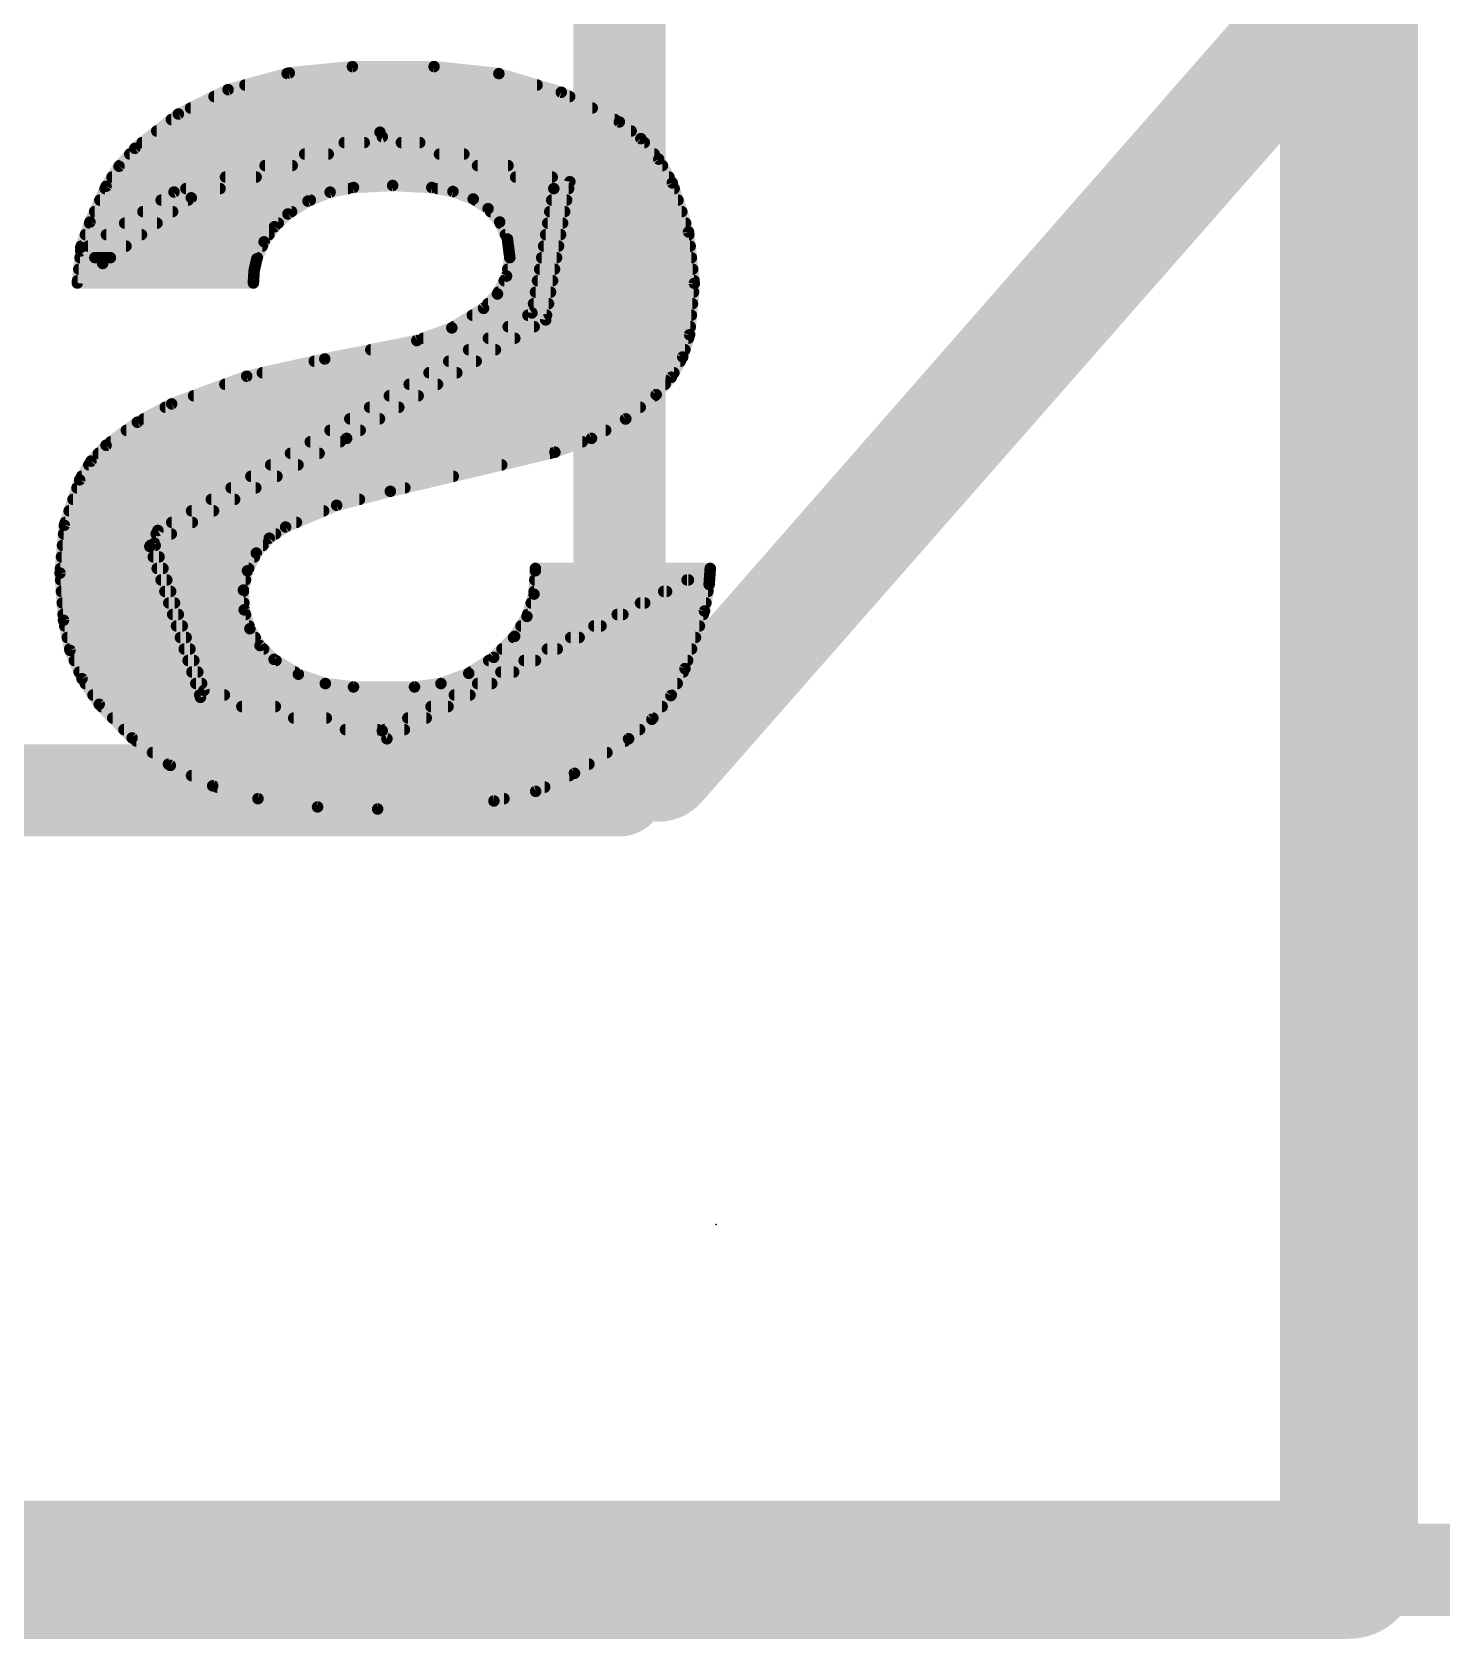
# Model space of a CAD drawing. Extents: x -1.3 to 34.4, y -29.2 to 28.1.
# Drawn here: x 25.034 to 28.145, y -0.152 to 3.393 of the extents above; entities that cross this region are included whole.
import ezdxf

# ---------------------------------------------------------------- set-up
doc = ezdxf.new("R2010")
doc.units = 0
for name, color, linetype in [('1', 12, 'CONTINUOUS'), ('16', 132, 'CONTINUOUS'), ('20', 53, 'CONTINUOUS'), ('21', 41, 'CONTINUOUS'), ('22', 40, 'CONTINUOUS'), ('24', 53, 'CONTINUOUS'), ('51', 53, 'CONTINUOUS')]:
    doc.layers.add(name, color=color, linetype=linetype)

msp = doc.modelspace()

# ---------------------------------------------------------------- linework, layer by layer
at = {"layer": '1', "const_width": 0.3048}
for points in [[(27.94, 27.94), (27.94, 0)], [(27.94, 0), (0, 0)]]:
    msp.add_lwpolyline(points, dxfattribs=at)
at = {"layer": '1', "const_width": 0.1524}
for points in [[(27.94, -0.0762, 1), (27.94, 0.0762)], [(27.8638, 0, 1), (28.0162, 0)]]:
    msp.add_lwpolyline(points, format="xyb", dxfattribs=at)
at = {"layer": '16', "const_width": 0.3048}
for points in [[(27.94, 27.94), (27.94, 0)], [(27.94, 0), (0, 0)]]:
    msp.add_lwpolyline(points, dxfattribs=at)
at = {"layer": '16', "const_width": 0.1524}
for points in [[(27.94, -0.0762, 1), (27.94, 0.0762)], [(27.8638, 0, 1), (28.0162, 0)]]:
    msp.add_lwpolyline(points, format="xyb", dxfattribs=at)
at = {"layer": '20', "const_width": 0.2032}
msp.add_lwpolyline([(0, 0), (34.29, 0)], dxfattribs=at)
at = {"layer": '21'}
for points, const_width in [([(26.416, 1.778), (30.988, 6.985)], 0.254), ([(26.33, 1.72), (26.33, 4.22)], 0.2032), ([(25.68, 1.72), (26.33, 1.72)], 0.2032)]:
    msp.add_lwpolyline(points, dxfattribs=dict(at, const_width=const_width))
for points, const_width in [([(26.3683, 1.8199, 1), (26.4637, 1.7361)], 0.127), ([(25.68, 1.7708, 1), (25.68, 1.6692)], 0.1016), ([(26.33, 1.6692, 1), (26.33, 1.7708)], 0.1016), ([(26.2792, 1.72, 1), (26.3808, 1.72)], 0.1016)]:
    msp.add_lwpolyline(points, format="xyb", dxfattribs=dict(at, const_width=const_width))
at = {"layer": '22', "const_width": 0.0254}
for points in [[(25.466, 3.2664), (25.6011, 3.3033)], [(25.5964, 3.302), (26.0611, 3.302)], [(25.6011, 3.3033), (25.7404, 3.3172)], [(25.7404, 3.3172), (25.9207, 3.3172)], [(25.9207, 3.3172), (26.0637, 3.3017)], [(26.0637, 3.3017), (26.2015, 3.2606)], [(25.3563, 3.2126), (25.466, 3.2664)], [(25.435, 3.2512), (26.22, 3.2512)], [(25.5034, 3.2766), (26.148, 3.2766)], [(26.2015, 3.2606), (26.3296, 3.1953)], [(25.3832, 3.2258), (26.2698, 3.2258)], [(25.2603, 3.1369), (25.3563, 3.2126)], [(25.3408, 3.2004), (26.3196, 3.2004)], [(26.3296, 3.1953), (26.3771, 3.1584)], [(25.2764, 3.1496), (25.7666, 3.1496)], [(25.3086, 3.175), (26.3557, 3.175)], [(25.3467, 3.0404), (25.8013, 3.1725)], [(25.8064, 3.1623), (25.3848, 3.0277)], [(25.7225, 3.1496), (25.8891, 3.1496)], [(25.8013, 3.1725), (26.2204, 3.0632)], [(26.1849, 3.048), (25.8064, 3.1623)], [(25.8485, 3.1496), (26.3848, 3.1496)], [(26.3771, 3.1584), (26.4166, 3.1129)], [(25.2254, 3.0974), (25.2603, 3.1369)], [(25.2491, 3.1242), (25.6871, 3.1242)], [(25.6351, 3.1242), (25.9865, 3.1242)], [(25.9326, 3.1242), (26.4068, 3.1242)], [(26.4166, 3.1129), (26.4465, 3.0607)], [(25.1968, 3.0531), (25.2254, 3.0974)], [(25.2099, 3.0734), (25.5279, 3.0734)], [(25.2267, 3.0988), (25.6075, 3.0988)], [(25.4603, 3.0734), (26.1813, 3.0734)], [(25.5477, 3.0988), (26.0839, 3.0988)], [(26.0167, 3.0988), (26.4247, 3.0988)], [(26.1008, 3.0734), (26.4392, 3.0734)], [(25.1409, 2.9108), (25.3467, 3.0404)], [(25.1612, 2.9743), (25.1968, 3.0531)], [(25.1945, 3.048), (25.4484, 3.048)], [(25.3729, 3.048), (25.7304, 3.048)], [(25.6913, 3.0402), (25.6424, 3.0205)], [(25.7429, 3.0505), (25.6913, 3.0402)], [(25.8293, 3.055), (25.7429, 3.0505)], [(25.9156, 3.0505), (25.8293, 3.055)], [(25.9624, 3.0416), (25.9156, 3.0505)], [(25.9288, 3.048), (26.2177, 3.048)], [(26.0071, 3.0251), (25.9624, 3.0416)], [(26.1366, 2.7737), (26.1849, 3.048)], [(26.2204, 3.0632), (26.1671, 2.7584)], [(26.1849, 3.048), (26.4507, 3.048)], [(26.4465, 3.0607), (26.4823, 2.9524)], [(25.183, 3.0226), (25.3779, 3.0226)], [(25.3848, 3.0277), (25.1892, 2.8829)], [(25.3184, 3.0226), (25.6476, 3.0226)], [(25.6424, 3.0205), (25.5981, 2.9921)], [(26.0398, 3.0038), (26.0071, 3.0251)], [(26.0109, 3.0226), (26.2133, 3.0226)], [(26.0655, 2.9743), (26.0398, 3.0038)], [(26.1804, 3.0226), (26.4591, 3.0226)], [(25.1409, 2.9185), (25.1612, 2.9743)], [(25.1603, 2.9718), (25.3093, 2.9718)], [(25.1715, 2.9972), (25.3436, 2.9972)], [(25.2378, 2.9718), (25.5769, 2.9718)], [(25.2781, 2.9972), (25.6061, 2.9972)], [(25.5981, 2.9921), (25.5687, 2.964)], [(26.0456, 2.9972), (26.2089, 2.9972)], [(26.0826, 2.9367), (26.0655, 2.9743)], [(26.0666, 2.9718), (26.2044, 2.9718)], [(26.1715, 2.9718), (26.4759, 2.9718)], [(26.176, 2.9972), (26.4675, 2.9972)], [(25.1511, 2.9464), (25.275, 2.9464)], [(25.1974, 2.9464), (25.5566, 2.9464)], [(25.5455, 2.9305), (25.5295, 2.8931)], [(25.5687, 2.964), (25.5455, 2.9305)], [(26.0782, 2.9464), (26.2, 2.9464)], [(26.0878, 2.8957), (26.0826, 2.9367)], [(26.167, 2.9464), (26.483, 2.9464)], [(26.4823, 2.9524), (26.4952, 2.839)], [(25.1333, 2.8397), (25.1409, 2.9108)], [(25.1393, 2.8956), (25.5306, 2.8956)], [(25.1892, 2.8829), (25.1409, 2.9185)], [(25.1418, 2.921), (25.2407, 2.921)], [(25.1571, 2.921), (25.5415, 2.921)], [(25.172, 2.8956), (25.2064, 2.8956)], [(26.0807, 2.855), (26.0878, 2.8957)], [(26.0846, 2.921), (26.1955, 2.921)], [(26.0878, 2.8956), (26.1911, 2.8956)], [(26.1581, 2.8956), (26.4887, 2.8956)], [(26.1625, 2.921), (26.4859, 2.921)], [(25.1366, 2.8702), (25.5243, 2.8702)], [(25.5235, 2.8667), (25.5219, 2.8397)], [(25.5295, 2.8931), (25.5235, 2.8667)], [(26.0834, 2.8702), (26.1867, 2.8702)], [(26.1536, 2.8702), (26.4916, 2.8702)], [(25.5219, 2.8397), (25.1333, 2.8397)], [(25.1338, 2.8448), (25.5222, 2.8448)], [(26.0606, 2.8156), (26.0807, 2.855)], [(26.0755, 2.8448), (26.1822, 2.8448)], [(26.1491, 2.8448), (26.4945, 2.8448)], [(26.4952, 2.839), (26.4846, 2.7254)], [(26.0299, 2.7838), (26.0606, 2.8156)], [(26.0397, 2.794), (26.1733, 2.794)], [(26.0625, 2.8194), (26.1778, 2.8194)], [(26.1402, 2.794), (26.491, 2.794)], [(26.1446, 2.8194), (26.4934, 2.8194)], [(25.3111, 2.2936), (26.1366, 2.7737)], [(26.1671, 2.7584), (25.7277, 2.4968)], [(25.9599, 2.7407), (26.0299, 2.7838)], [(26.0052, 2.7686), (26.1689, 2.7686)], [(26.1278, 2.7686), (26.4886, 2.7686)], [(25.8826, 2.7127), (25.9599, 2.7407)], [(25.8967, 2.7178), (26.0989, 2.7178)], [(25.964, 2.7432), (26.1416, 2.7432)], [(26.0405, 2.7178), (26.4822, 2.7178)], [(26.0842, 2.7432), (26.4863, 2.7432)], [(26.4846, 2.7254), (26.4695, 2.6765)], [(25.6794, 2.6721), (25.8826, 2.7127)], [(25.781, 2.6924), (26.0562, 2.6924)], [(25.9968, 2.6924), (26.4744, 2.6924)], [(25.5071, 2.634), (25.6794, 2.6721)], [(25.6563, 2.667), (26.0136, 2.667)], [(25.9531, 2.667), (26.4642, 2.667)], [(26.4695, 2.6765), (26.4445, 2.6318)], [(25.3416, 2.573), (25.5071, 2.634)], [(25.4589, 2.6162), (25.9283, 2.6162)], [(25.5416, 2.6416), (25.9709, 2.6416)], [(25.8658, 2.6162), (26.4309, 2.6162)], [(25.9095, 2.6416), (26.45, 2.6416)], [(26.4445, 2.6318), (26.4109, 2.5933)], [(25.3899, 2.5908), (25.8856, 2.5908)], [(25.8221, 2.5908), (26.4078, 2.5908)], [(26.4109, 2.5933), (26.3433, 2.5395)], [(25.2659, 2.5325), (25.3416, 2.573)], [(25.3274, 2.5654), (25.8429, 2.5654)], [(25.7784, 2.5654), (26.3758, 2.5654)], [(25.1968, 2.4816), (25.2659, 2.5325)], [(25.2416, 2.5146), (25.7576, 2.5146)], [(25.28, 2.54), (25.8003, 2.54)], [(25.6911, 2.5146), (26.2994, 2.5146)], [(25.7348, 2.54), (26.3439, 2.54)], [(26.3433, 2.5395), (26.2682, 2.4969)], [(25.1636, 2.4466), (25.1968, 2.4816)], [(25.2071, 2.4892), (25.7138, 2.4892)], [(25.7277, 2.4968), (25.3035, 2.2657)], [(25.6474, 2.4892), (26.2479, 2.4892)], [(26.2682, 2.4969), (26.1874, 2.4663)], [(25.1384, 2.4054), (25.1636, 2.4466)], [(25.1586, 2.4384), (25.6205, 2.4384)], [(25.1799, 2.4638), (25.6671, 2.4638)], [(25.5601, 2.4384), (26.07, 2.4384)], [(25.6037, 2.4638), (26.1769, 2.4638)], [(26.1874, 2.4663), (25.8242, 2.38)], [(25.1046, 2.3051), (25.1384, 2.4054)], [(25.143, 2.413), (25.5739, 2.413)], [(25.5164, 2.413), (25.9631, 2.413)], [(25.1324, 2.3876), (25.5273, 2.3876)], [(25.4727, 2.3876), (25.8562, 2.3876)], [(25.8242, 2.38), (25.7057, 2.3491)], [(25.1153, 2.3368), (25.434, 2.3368)], [(25.1239, 2.3622), (25.4806, 2.3622)], [(25.3854, 2.3368), (25.6768, 2.3368)], [(25.4291, 2.3622), (25.756, 2.3622)], [(25.7057, 2.3491), (25.593, 2.3012)], [(25.0952, 2.1996), (25.1046, 2.3051)], [(25.1068, 2.3114), (25.3874, 2.3114)], [(25.2933, 2.2581), (25.3111, 2.2936)], [(25.3417, 2.3114), (25.617, 2.3114)], [(25.593, 2.3012), (25.557, 2.2765)], [(25.1006, 2.2606), (25.3052, 2.2606)], [(25.1029, 2.286), (25.3408, 2.286)], [(25.4051, 1.9253), (25.2933, 2.2581)], [(25.2946, 2.2606), (25.5432, 2.2606)], [(25.3035, 2.2657), (25.4127, 1.9406)], [(25.3073, 2.286), (25.5708, 2.286)], [(25.557, 2.2765), (25.5284, 2.2436)], [(25.0984, 2.2352), (25.3137, 2.2352)], [(25.301, 2.2352), (25.5242, 2.2352)], [(25.5284, 2.2436), (25.5089, 2.2046)], [(25.1028, 2.0955), (25.0952, 2.1996)], [(25.0961, 2.2098), (25.3223, 2.2098)], [(25.3095, 2.2098), (25.5115, 2.2098)], [(25.5089, 2.2046), (25.4998, 2.162)], [(25.8064, 1.8517), (26.5303, 2.2098)], [(26.5303, 2.2098), (25.8166, 1.8339)], [(26.1412, 2.1531), (26.1442, 2.2047)], [(26.1442, 2.2047), (26.1442, 2.2098)], [(26.1442, 2.2098), (26.5303, 2.2098)], [(26.5303, 2.2098), (26.5278, 2.1742)], [(25.0963, 2.1844), (25.3308, 2.1844)], [(25.0982, 2.159), (25.3393, 2.159)], [(25.3181, 2.1844), (25.5045, 2.1844)], [(25.3266, 2.159), (25.4999, 2.159)], [(25.4998, 2.162), (25.5016, 2.1184)], [(26.1256, 2.1039), (26.1412, 2.1531)], [(26.1415, 2.159), (26.4338, 2.159)], [(26.143, 2.1844), (26.4821, 2.1844)], [(26.4276, 2.159), (26.5251, 2.159)], [(26.479, 2.1844), (26.5285, 2.1844)], [(26.5278, 2.1742), (26.5176, 2.1158)], [(25.1, 2.1336), (25.3479, 2.1336)], [(25.3351, 2.1336), (25.501, 2.1336)], [(25.5016, 2.1184), (25.5142, 2.0768)], [(26.135, 2.1336), (26.3856, 2.1336)], [(26.3763, 2.1336), (26.5207, 2.1336)], [(26.5176, 2.1158), (26.4744, 1.9888)], [(25.1019, 2.1082), (25.3564, 2.1082)], [(25.1171, 2.0291), (25.1028, 2.0955)], [(25.1055, 2.0828), (25.3649, 2.0828)], [(25.3437, 2.1082), (25.5047, 2.1082)], [(25.3522, 2.0828), (25.5124, 2.0828)], [(26.0985, 2.0599), (26.1256, 2.1039)], [(26.1126, 2.0828), (26.2892, 2.0828)], [(26.127, 2.1082), (26.3374, 2.1082)], [(26.2736, 2.0828), (26.5064, 2.0828)], [(26.3249, 2.1082), (26.515, 2.1082)], [(25.111, 2.0574), (25.3735, 2.0574)], [(25.3607, 2.0574), (25.5259, 2.0574)], [(25.5142, 2.0768), (25.5367, 2.0396)], [(26.0523, 2.0136), (26.0985, 2.0599)], [(26.096, 2.0574), (26.2409, 2.0574)], [(26.2222, 2.0574), (26.4977, 2.0574)], [(25.1165, 2.032), (25.382, 2.032)], [(25.1437, 1.9665), (25.1171, 2.0291)], [(25.3693, 2.032), (25.5444, 2.032)], [(25.5367, 2.0396), (25.5676, 2.0091)], [(25.5676, 2.0091), (25.6212, 1.9764)], [(25.9973, 1.9784), (26.0523, 2.0136)], [(26.0706, 2.032), (26.1927, 2.032)], [(26.1709, 2.032), (26.4891, 2.032)], [(25.1266, 2.0066), (25.3905, 2.0066)], [(25.1374, 1.9812), (25.3991, 1.9812)], [(25.3778, 2.0066), (25.5717, 2.0066)], [(25.3863, 1.9812), (25.6134, 1.9812)], [(25.6212, 1.9764), (25.6806, 1.9558)], [(25.9359, 1.9558), (25.9973, 1.9784)], [(26.0016, 1.9812), (26.0963, 1.9812)], [(26.0413, 2.0066), (26.1445, 2.0066)], [(26.0682, 1.9812), (26.4705, 1.9812)], [(26.1195, 2.0066), (26.4805, 2.0066)], [(26.4744, 1.9888), (26.4435, 1.9293)], [(25.1816, 1.9101), (25.1437, 1.9665)], [(25.1509, 1.9558), (25.4076, 1.9558)], [(25.3949, 1.9558), (25.6807, 1.9558)], [(25.4127, 1.9406), (25.8064, 1.8517)], [(25.6806, 1.9558), (25.7429, 1.9482)], [(25.7429, 1.9482), (25.8775, 1.9482)], [(25.8775, 1.9482), (25.9359, 1.9558)], [(25.9359, 1.9558), (26.048, 1.9558)], [(26.0168, 1.9558), (26.4573, 1.9558)], [(25.168, 1.9304), (25.4579, 1.9304)], [(25.2542, 1.8358), (25.1816, 1.9101)], [(25.1866, 1.905), (25.5704, 1.905)], [(25.4034, 1.9304), (25.9998, 1.9304)], [(25.8166, 1.8339), (25.4051, 1.9253)], [(25.4965, 1.905), (25.9516, 1.905)], [(25.9141, 1.905), (26.424, 1.905)], [(25.9655, 1.9304), (26.4441, 1.9304)], [(26.4435, 1.9293), (26.4015, 1.8769)], [(25.2114, 1.8796), (25.6828, 1.8796)], [(25.6109, 1.8796), (25.9034, 1.8796)], [(25.8628, 1.8796), (26.4036, 1.8796)], [(26.4015, 1.8769), (26.35, 1.8339)], [(25.2362, 1.8542), (25.7953, 1.8542)], [(25.3386, 1.7752), (25.2542, 1.8358)], [(25.7252, 1.8542), (25.8551, 1.8542)], [(25.8115, 1.8542), (26.3743, 1.8542)], [(26.35, 1.8339), (26.2306, 1.7577)], [(25.2639, 1.8288), (26.342, 1.8288)], [(25.2993, 1.8034), (26.3022, 1.8034)], [(25.3346, 1.778), (26.2624, 1.778)], [(25.4321, 1.73), (25.3386, 1.7752)], [(25.3854, 1.7526), (26.2196, 1.7526)], [(25.5321, 1.7018), (25.4321, 1.73)], [(25.4422, 1.7272), (26.1649, 1.7272)], [(26.2306, 1.7577), (26.1449, 1.7179)], [(25.6636, 1.6836), (25.5321, 1.7018)], [(25.5321, 1.7018), (26.0749, 1.7018)], [(26.0528, 1.6967), (25.7962, 1.6789)], [(26.1449, 1.7179), (26.0528, 1.6967)], [(25.7962, 1.6789), (25.6636, 1.6836)]]:
    msp.add_lwpolyline(points, dxfattribs=at)
at = {"layer": '22', "const_width": 0.0127}
for points in [[(25.5964, 3.3083, 1), (25.5964, 3.2957)], [(25.6004, 3.3096, 1), (25.6017, 3.297)], [(25.6028, 3.2971, 1), (25.5994, 3.3094)], [(25.7404, 3.3236, 1), (25.7404, 3.3109)], [(25.741, 3.3109, 1), (25.7398, 3.3235)], [(25.9214, 3.3235, 1), (25.92, 3.3109)], [(25.9207, 3.3109, 1), (25.9207, 3.3236)], [(26.0655, 3.3078, 1), (26.0619, 3.2956)], [(26.0611, 3.2957, 1), (26.0611, 3.3083)], [(26.063, 3.2954, 1), (26.0644, 3.308)], [(25.435, 3.2576, 1), (25.435, 3.2449)], [(25.4643, 3.2725, 1), (25.4677, 3.2603)], [(25.4688, 3.2607, 1), (25.4632, 3.2721)], [(25.5034, 3.283, 1), (25.5034, 3.2703)], [(26.148, 3.2703, 1), (26.148, 3.283)], [(26.2044, 3.2663, 1), (26.1986, 3.255)], [(26.1997, 3.2546, 1), (26.2033, 3.2667)], [(26.22, 3.2449, 1), (26.22, 3.2576)], [(25.3832, 3.2321, 1), (25.3832, 3.2195)], [(26.2698, 3.2195, 1), (26.2698, 3.2321)], [(25.3408, 3.2067, 1), (25.3408, 3.1941)], [(25.3535, 3.2183, 1), (25.3591, 3.2069)], [(25.3602, 3.2076, 1), (25.3523, 3.2176)], [(26.3196, 3.1941, 1), (26.3196, 3.2067)], [(26.3335, 3.2003, 1), (26.3257, 3.1903)], [(26.3267, 3.1896, 1), (26.3325, 3.201)], [(25.2764, 3.1559, 1), (25.2764, 3.1433)], [(25.3086, 3.1814, 1), (25.3086, 3.1687)], [(25.7225, 3.1559, 1), (25.7225, 3.1433)], [(25.7666, 3.1433, 1), (25.7666, 3.1559)], [(25.8029, 3.1786, 1), (25.7997, 3.1664)], [(25.8031, 3.1664, 1), (25.7995, 3.1786)], [(25.8082, 3.1684, 1), (25.8046, 3.1562)], [(25.8083, 3.1563, 1), (25.8045, 3.1683)], [(25.8485, 3.1559, 1), (25.8485, 3.1433)], [(25.8891, 3.1433, 1), (25.8891, 3.1559)], [(26.3557, 3.1687, 1), (26.3557, 3.1814)], [(26.3819, 3.1625, 1), (26.3723, 3.1542)], [(26.3732, 3.1534, 1), (26.381, 3.1634)], [(26.3848, 3.1433, 1), (26.3848, 3.1559)], [(25.2491, 3.1305, 1), (25.2491, 3.1179)], [(25.2564, 3.1419, 1), (25.2642, 3.1319)], [(25.2651, 3.1327, 1), (25.2555, 3.1411)], [(25.6351, 3.1305, 1), (25.6351, 3.1179)], [(25.6871, 3.1179, 1), (25.6871, 3.1305)], [(25.9326, 3.1305, 1), (25.9326, 3.1179)], [(25.9865, 3.1179, 1), (25.9865, 3.1305)], [(26.4068, 3.1179, 1), (26.4068, 3.1305)], [(26.4221, 3.1161, 1), (26.4111, 3.1098)], [(26.4118, 3.1088, 1), (26.4214, 3.1171)], [(25.2099, 3.0798, 1), (25.2099, 3.0671)], [(25.2207, 3.1016, 1), (25.2302, 3.0932)], [(25.2308, 3.0939, 1), (25.2201, 3.1008)], [(25.2267, 3.1052, 1), (25.2267, 3.0925)], [(25.4603, 3.0798, 1), (25.4603, 3.0671)], [(25.5279, 3.0671, 1), (25.5279, 3.0798)], [(25.5477, 3.1052, 1), (25.5477, 3.0925)], [(25.6075, 3.0925, 1), (25.6075, 3.1052)], [(26.0167, 3.1052, 1), (26.0167, 3.0925)], [(26.0839, 3.0925, 1), (26.0839, 3.1052)], [(26.1008, 3.0798, 1), (26.1008, 3.0671)], [(26.1813, 3.0671, 1), (26.1813, 3.0798)], [(26.4247, 3.0925, 1), (26.4247, 3.1052)], [(26.4392, 3.0671, 1), (26.4392, 3.0798)], [(25.1945, 3.0543, 1), (25.1945, 3.0417)], [(25.1915, 3.0565, 1), (25.2021, 3.0497)], [(25.2026, 3.0505, 1), (25.191, 3.0557)], [(25.3449, 3.0465, 1), (25.3485, 3.0343)], [(25.3501, 3.035, 1), (25.3433, 3.0458)], [(25.3729, 3.0543, 1), (25.3729, 3.0417)], [(25.4484, 3.0417, 1), (25.4484, 3.0543)], [(25.69, 3.0464, 1), (25.6925, 3.034)], [(25.6936, 3.0343, 1), (25.6889, 3.0461)], [(25.7304, 3.0417, 1), (25.7304, 3.0543)], [(25.7426, 3.0568, 1), (25.7432, 3.0442)], [(25.7441, 3.0443, 1), (25.7417, 3.0567)], [(25.8296, 3.0613, 1), (25.8289, 3.0486)], [(25.8296, 3.0486, 1), (25.8289, 3.0613)], [(25.9168, 3.0567, 1), (25.9144, 3.0443)], [(25.9153, 3.0442, 1), (25.9159, 3.0568)], [(25.9288, 3.0543, 1), (25.9288, 3.0417)], [(25.9646, 3.0476, 1), (25.9602, 3.0357)], [(25.9612, 3.0354, 1), (25.9636, 3.0479)], [(26.1912, 3.0469, 1), (26.1786, 3.0491)], [(26.1849, 3.0543, 1), (26.1849, 3.0417)], [(26.1831, 3.0419, 1), (26.1867, 3.0541)], [(26.2267, 3.0621, 1), (26.2141, 3.0643)], [(26.2177, 3.0417, 1), (26.2177, 3.0543)], [(26.2188, 3.0571, 1), (26.222, 3.0693)], [(26.4525, 3.0627, 1), (26.4405, 3.0587)], [(26.441, 3.0575, 1), (26.452, 3.0639)], [(26.4507, 3.0417, 1), (26.4507, 3.0543)], [(25.183, 3.029, 1), (25.183, 3.0163)], [(25.3184, 3.029, 1), (25.3184, 3.0163)], [(25.3779, 3.0163, 1), (25.3779, 3.029)], [(25.3829, 3.0337, 1), (25.3867, 3.0217)], [(25.3886, 3.0226, 1), (25.381, 3.0328)], [(25.6401, 3.0264, 1), (25.6448, 3.0146)], [(25.6459, 3.0152, 1), (25.639, 3.0259)], [(25.6476, 3.0163, 1), (25.6476, 3.029)], [(26.0106, 3.0304, 1), (26.0036, 3.0198)], [(26.0109, 3.029, 1), (26.0109, 3.0163)], [(26.0049, 3.0191, 1), (26.0093, 3.0311)], [(26.0446, 3.0079, 1), (26.0351, 2.9996)], [(26.0364, 2.9985, 1), (26.0433, 3.0091)], [(26.1804, 3.029, 1), (26.1804, 3.0163)], [(26.2133, 3.0163, 1), (26.2133, 3.029)], [(26.4591, 3.0163, 1), (26.4591, 3.029)], [(25.1603, 2.9781, 1), (25.1603, 2.9655)], [(25.1554, 2.9769, 1), (25.167, 2.9717)], [(25.1672, 2.9721, 1), (25.1552, 2.9765)], [(25.1715, 3.0036, 1), (25.1715, 2.9909)], [(25.2378, 2.9781, 1), (25.2378, 2.9655)], [(25.2781, 3.0036, 1), (25.2781, 2.9909)], [(25.3093, 2.9655, 1), (25.3093, 2.9781)], [(25.3436, 2.9909, 1), (25.3436, 3.0036)], [(25.5769, 2.9655, 1), (25.5769, 2.9781)], [(25.5947, 2.9974, 1), (25.6015, 2.9868)], [(25.6025, 2.9875, 1), (25.5937, 2.9967)], [(25.6061, 2.9909, 1), (25.6061, 3.0036)], [(26.0456, 3.0036, 1), (26.0456, 2.9909)], [(26.0713, 2.9769, 1), (26.0597, 2.9717)], [(26.0666, 2.9781, 1), (26.0666, 2.9655)], [(26.0607, 2.9701, 1), (26.0703, 2.9785)], [(26.1715, 2.9781, 1), (26.1715, 2.9655)], [(26.176, 3.0036, 1), (26.176, 2.9909)], [(26.2044, 2.9655, 1), (26.2044, 2.9781)], [(26.2089, 2.9909, 1), (26.2089, 3.0036)], [(26.4675, 2.9909, 1), (26.4675, 3.0036)], [(26.4759, 2.9655, 1), (26.4759, 2.9781)], [(25.1511, 2.9527, 1), (25.1511, 2.9401)], [(25.1974, 2.9527, 1), (25.1974, 2.9401)], [(25.275, 2.9401, 1), (25.275, 2.9527)], [(25.5514, 2.928, 1), (25.5397, 2.933)], [(25.5566, 2.9401, 1), (25.5566, 2.9527)], [(25.5643, 2.9685, 1), (25.5731, 2.9594)], [(25.5739, 2.9603, 1), (25.5635, 2.9676)], [(26.0782, 2.9527, 1), (26.0782, 2.9401)], [(26.0889, 2.9375, 1), (26.0763, 2.9359)], [(26.0768, 2.9341, 1), (26.0884, 2.9393)], [(26.167, 2.9527, 1), (26.167, 2.9401)], [(26.2, 2.9401, 1), (26.2, 2.9527)], [(26.4886, 2.9531, 1), (26.476, 2.9516)], [(26.4763, 2.9504, 1), (26.4883, 2.9544)], [(26.483, 2.9401, 1), (26.483, 2.9527)], [(25.1393, 2.9019, 1), (25.1393, 2.8893)], [(25.1447, 2.9236, 1), (25.1371, 2.9134)], [(25.1349, 2.9207, 1), (25.1469, 2.9163)], [(25.1472, 2.9101, 1), (25.1346, 2.9115)], [(25.1375, 2.9162, 1), (25.1443, 2.9054)], [(25.1418, 2.9274, 1), (25.1418, 2.9147)], [(25.1571, 2.9274, 1), (25.1571, 2.9147)], [(25.172, 2.9019, 1), (25.172, 2.8893)], [(25.2064, 2.8893, 1), (25.2064, 2.9019)], [(25.2407, 2.9147, 1), (25.2407, 2.9274)], [(25.5306, 2.8893, 1), (25.5306, 2.9019)], [(25.5403, 2.9341, 1), (25.5508, 2.9269)], [(25.5415, 2.9147, 1), (25.5415, 2.9274)], [(26.0846, 2.9274, 1), (26.0846, 2.9147)], [(26.0878, 2.9019, 1), (26.0878, 2.8893)], [(26.0941, 2.8946, 1), (26.0816, 2.8968)], [(26.1581, 2.9019, 1), (26.1581, 2.8893)], [(26.1625, 2.9274, 1), (26.1625, 2.9147)], [(26.1911, 2.8893, 1), (26.1911, 2.9019)], [(26.1955, 2.9147, 1), (26.1955, 2.9274)], [(26.4859, 2.9147, 1), (26.4859, 2.9274)], [(26.4887, 2.8893, 1), (26.4887, 2.9019)], [(25.1366, 2.8765, 1), (25.1366, 2.8639)], [(25.1854, 2.888, 1), (25.193, 2.8778)], [(25.1854, 2.8778, 1), (25.193, 2.888)], [(25.5299, 2.8663, 1), (25.5172, 2.8671)], [(25.5173, 2.8681, 1), (25.5297, 2.8653)], [(25.5237, 2.8956, 1), (25.5353, 2.8906)], [(25.5357, 2.8917, 1), (25.5233, 2.8945)], [(25.5243, 2.8639, 1), (25.5243, 2.8765)], [(26.0834, 2.8765, 1), (26.0834, 2.8639)], [(26.0815, 2.8949, 1), (26.0941, 2.8965)], [(26.1536, 2.8765, 1), (26.1536, 2.8639)], [(26.1867, 2.8639, 1), (26.1867, 2.8765)], [(26.4916, 2.8639, 1), (26.4916, 2.8765)], [(25.1333, 2.846, 1), (25.1333, 2.8334)], [(25.127, 2.8404, 1), (25.1396, 2.839)], [(25.1338, 2.8512, 1), (25.1338, 2.8385)], [(25.5156, 2.8401, 1), (25.5282, 2.8393)], [(25.5219, 2.8334, 1), (25.5219, 2.846)], [(25.5222, 2.8385, 1), (25.5222, 2.8512)], [(26.0755, 2.8512, 1), (26.0755, 2.8385)], [(26.0744, 2.8561, 1), (26.087, 2.8539)], [(26.0864, 2.8521, 1), (26.075, 2.8579)], [(26.1491, 2.8512, 1), (26.1491, 2.8385)], [(26.1822, 2.8385, 1), (26.1822, 2.8512)], [(26.5015, 2.8384, 1), (26.4889, 2.8396)], [(26.4889, 2.8383, 1), (26.5015, 2.8397)], [(26.4945, 2.8385, 1), (26.4945, 2.8512)], [(26.0397, 2.8003, 1), (26.0397, 2.7877)], [(26.0549, 2.8185, 1), (26.0663, 2.8127)], [(26.0652, 2.8112, 1), (26.056, 2.82)], [(26.0625, 2.8258, 1), (26.0625, 2.8131)], [(26.1402, 2.8003, 1), (26.1402, 2.7877)], [(26.1446, 2.8258, 1), (26.1446, 2.8131)], [(26.1733, 2.7877, 1), (26.1733, 2.8003)], [(26.1778, 2.8131, 1), (26.1778, 2.8258)], [(26.491, 2.7877, 1), (26.491, 2.8003)], [(26.4934, 2.8131, 1), (26.4934, 2.8258)], [(26.0052, 2.775, 1), (26.0052, 2.7623)], [(26.0253, 2.7882, 1), (26.0345, 2.7794)], [(26.0332, 2.7784, 1), (26.0266, 2.7892)], [(26.1278, 2.775, 1), (26.1278, 2.7623)], [(26.1303, 2.7748, 1), (26.1429, 2.7726)], [(26.1398, 2.7682, 1), (26.1334, 2.7792)], [(26.1608, 2.7595, 1), (26.1734, 2.7573)], [(26.1703, 2.7529, 1), (26.1639, 2.7639)], [(26.1689, 2.7623, 1), (26.1689, 2.775)], [(26.4886, 2.7623, 1), (26.4886, 2.775)], [(25.8967, 2.7241, 1), (25.8967, 2.7115)], [(25.9566, 2.7461, 1), (25.9632, 2.7353)], [(25.964, 2.7496, 1), (25.964, 2.7369)], [(25.9621, 2.7347, 1), (25.9578, 2.7466)], [(26.0405, 2.7241, 1), (26.0405, 2.7115)], [(26.0842, 2.7496, 1), (26.0842, 2.7369)], [(26.0989, 2.7115, 1), (26.0989, 2.7241)], [(26.1416, 2.7369, 1), (26.1416, 2.7496)], [(26.4783, 2.726, 1), (26.4909, 2.7248)], [(26.4907, 2.7235, 1), (26.4785, 2.7273)], [(26.4822, 2.7115, 1), (26.4822, 2.7241)], [(26.4863, 2.7369, 1), (26.4863, 2.7496)], [(25.781, 2.6987, 1), (25.781, 2.6861)], [(25.8804, 2.7187, 1), (25.8848, 2.7067)], [(25.8838, 2.7065, 1), (25.8814, 2.7189)], [(25.9968, 2.6987, 1), (25.9968, 2.6861)], [(26.0562, 2.6861, 1), (26.0562, 2.6987)], [(26.4744, 2.6861, 1), (26.4744, 2.6987)], [(25.6563, 2.6734, 1), (25.6563, 2.6607)], [(25.6782, 2.6783, 1), (25.6806, 2.6659)], [(25.6808, 2.6659, 1), (25.678, 2.6783)], [(25.9531, 2.6734, 1), (25.9531, 2.6607)], [(26.0136, 2.6607, 1), (26.0136, 2.6734)], [(26.4634, 2.6784, 1), (26.4755, 2.6746)], [(26.475, 2.6734, 1), (26.4639, 2.6796)], [(26.4642, 2.6607, 1), (26.4642, 2.6734)], [(25.4589, 2.6225, 1), (25.4589, 2.6099)], [(25.5058, 2.6402, 1), (25.5085, 2.6278)], [(25.5093, 2.628, 1), (25.505, 2.6399)], [(25.5416, 2.6479, 1), (25.5416, 2.6353)], [(25.8658, 2.6225, 1), (25.8658, 2.6099)], [(25.9095, 2.6479, 1), (25.9095, 2.6353)], [(25.9283, 2.6099, 1), (25.9283, 2.6225)], [(25.9709, 2.6353, 1), (25.9709, 2.6479)], [(26.4309, 2.6099, 1), (26.4309, 2.6225)], [(26.439, 2.6349, 1), (26.4501, 2.6288)], [(26.4493, 2.6277, 1), (26.4398, 2.636)], [(26.45, 2.6353, 1), (26.45, 2.6479)], [(25.3899, 2.5972, 1), (25.3899, 2.5845)], [(25.8221, 2.5972, 1), (25.8221, 2.5845)], [(25.8856, 2.5845, 1), (25.8856, 2.5972)], [(26.4061, 2.5975, 1), (26.4157, 2.5891)], [(26.4149, 2.5883, 1), (26.4069, 2.5983)], [(26.4078, 2.5845, 1), (26.4078, 2.5972)], [(25.3274, 2.5717, 1), (25.3274, 2.5591)], [(25.3394, 2.579, 1), (25.3438, 2.567)], [(25.3446, 2.5674, 1), (25.3386, 2.5786)], [(25.7784, 2.5717, 1), (25.7784, 2.5591)], [(25.8429, 2.5591, 1), (25.8429, 2.5717)], [(26.3758, 2.5591, 1), (26.3758, 2.5717)], [(25.2416, 2.521, 1), (25.2416, 2.5083)], [(25.2629, 2.5381, 1), (25.2689, 2.5269)], [(25.2697, 2.5274, 1), (25.2622, 2.5376)], [(25.28, 2.5463, 1), (25.28, 2.5337)], [(25.6911, 2.521, 1), (25.6911, 2.5083)], [(25.7348, 2.5463, 1), (25.7348, 2.5337)], [(25.7576, 2.5083, 1), (25.7576, 2.521)], [(25.8003, 2.5337, 1), (25.8003, 2.5463)], [(26.2994, 2.5083, 1), (26.2994, 2.521)], [(26.3393, 2.5445, 1), (26.3472, 2.5346)], [(26.3464, 2.534, 1), (26.3402, 2.5451)], [(26.3439, 2.5337, 1), (26.3439, 2.5463)], [(25.193, 2.4867, 1), (25.2006, 2.4765)], [(25.2014, 2.4772, 1), (25.1922, 2.486)], [(25.2071, 2.4956, 1), (25.2071, 2.4829)], [(25.6474, 2.4956, 1), (25.6474, 2.4829)], [(25.7138, 2.4829, 1), (25.7138, 2.4956)], [(25.7245, 2.5023, 1), (25.7309, 2.4913)], [(25.7307, 2.4912, 1), (25.7247, 2.5024)], [(26.2479, 2.4829, 1), (26.2479, 2.4956)], [(26.2651, 2.5024, 1), (26.2713, 2.4913)], [(26.2704, 2.4909, 1), (26.2659, 2.5028)], [(25.1586, 2.4447, 1), (25.1586, 2.4321)], [(25.159, 2.451, 1), (25.1682, 2.4422)], [(25.169, 2.4433, 1), (25.1581, 2.4499)], [(25.1799, 2.4701, 1), (25.1799, 2.4575)], [(25.5601, 2.4447, 1), (25.5601, 2.4321)], [(25.6037, 2.4701, 1), (25.6037, 2.4575)], [(25.6205, 2.4321, 1), (25.6205, 2.4447)], [(25.6671, 2.4575, 1), (25.6671, 2.4701)], [(26.07, 2.4321, 1), (26.07, 2.4447)], [(26.1769, 2.4575, 1), (26.1769, 2.4701)], [(26.1852, 2.4722, 1), (26.1896, 2.4604)], [(26.1889, 2.4601, 1), (26.1859, 2.4725)], [(25.133, 2.4087, 1), (25.1438, 2.4021)], [(25.1444, 2.4034, 1), (25.1324, 2.4074)], [(25.143, 2.4194, 1), (25.143, 2.4067)], [(25.5164, 2.4194, 1), (25.5164, 2.4067)], [(25.5739, 2.4067, 1), (25.5739, 2.4194)], [(25.9631, 2.4067, 1), (25.9631, 2.4194)], [(25.1324, 2.3939, 1), (25.1324, 2.3813)], [(25.4727, 2.3939, 1), (25.4727, 2.3813)], [(25.5273, 2.3813, 1), (25.5273, 2.3939)], [(25.8227, 2.3862, 1), (25.8257, 2.3738)], [(25.8258, 2.3739, 1), (25.8226, 2.3861)], [(25.8562, 2.3813, 1), (25.8562, 2.3939)], [(25.1153, 2.3432, 1), (25.1153, 2.3305)], [(25.1239, 2.3685, 1), (25.1239, 2.3559)], [(25.3854, 2.3432, 1), (25.3854, 2.3305)], [(25.4291, 2.3685, 1), (25.4291, 2.3559)], [(25.434, 2.3305, 1), (25.434, 2.3432)], [(25.4806, 2.3559, 1), (25.4806, 2.3685)], [(25.6768, 2.3305, 1), (25.6768, 2.3432)], [(25.7041, 2.3552, 1), (25.7073, 2.3429)], [(25.7082, 2.3432, 1), (25.7032, 2.3549)], [(25.756, 2.3559, 1), (25.756, 2.3685)], [(25.1109, 2.3045, 1), (25.0983, 2.3056)], [(25.0986, 2.3071, 1), (25.1106, 2.303)], [(25.1068, 2.3177, 1), (25.1068, 2.3051)], [(25.3079, 2.2991, 1), (25.3143, 2.2881)], [(25.3168, 2.2908, 1), (25.3054, 2.2964)], [(25.3417, 2.3177, 1), (25.3417, 2.3051)], [(25.3874, 2.3051, 1), (25.3874, 2.3177)], [(25.5905, 2.307, 1), (25.5955, 2.2954)], [(25.5966, 2.296, 1), (25.5894, 2.3064)], [(25.617, 2.3051, 1), (25.617, 2.3177)], [(25.1006, 2.267, 1), (25.1006, 2.2543)], [(25.1029, 2.2923, 1), (25.1029, 2.2797)], [(25.2993, 2.2601, 1), (25.2873, 2.2561)], [(25.2946, 2.267, 1), (25.2946, 2.2543)], [(25.3095, 2.2677, 1), (25.2975, 2.2637)], [(25.3005, 2.2713, 1), (25.3065, 2.2601)], [(25.3073, 2.2923, 1), (25.3073, 2.2797)], [(25.3052, 2.2543, 1), (25.3052, 2.267)], [(25.3408, 2.2797, 1), (25.3408, 2.2923)], [(25.5432, 2.2543, 1), (25.5432, 2.267)], [(25.5534, 2.2818, 1), (25.5606, 2.2713)], [(25.5618, 2.2724, 1), (25.5522, 2.2807)], [(25.5708, 2.2797, 1), (25.5708, 2.2923)], [(25.0984, 2.2416, 1), (25.0984, 2.2289)], [(25.2876, 2.2609, 1), (25.299, 2.2553)], [(25.301, 2.2416, 1), (25.301, 2.2289)], [(25.3137, 2.2289, 1), (25.3137, 2.2416)], [(25.5236, 2.2478, 1), (25.5332, 2.2395)], [(25.5341, 2.2408, 1), (25.5227, 2.2465)], [(25.5242, 2.2289, 1), (25.5242, 2.2416)], [(25.1015, 2.2001, 1), (25.0889, 2.1991)], [(25.0889, 2.2002, 1), (25.1015, 2.199)], [(25.0961, 2.2161, 1), (25.0961, 2.2035)], [(25.3095, 2.2161, 1), (25.3095, 2.2035)], [(25.3223, 2.2035, 1), (25.3223, 2.2161)], [(25.5032, 2.2075, 1), (25.5146, 2.2018)], [(25.5151, 2.2033, 1), (25.5027, 2.206)], [(25.5115, 2.2035, 1), (25.5115, 2.2161)], [(26.1506, 2.2098, 1), (26.1379, 2.2098)], [(26.1505, 2.2043, 1), (26.1379, 2.2051)], [(26.1379, 2.2047, 1), (26.1506, 2.2047)], [(26.1442, 2.2161, 1), (26.1442, 2.2035)], [(26.5366, 2.2094, 1), (26.524, 2.2102)], [(26.5333, 2.2042, 1), (26.5273, 2.2154)], [(26.5331, 2.2041, 1), (26.5275, 2.2155)], [(26.5303, 2.2035, 1), (26.5303, 2.2161)], [(25.0963, 2.1907, 1), (25.0963, 2.1781)], [(25.0982, 2.1654, 1), (25.0982, 2.1527)], [(25.3181, 2.1907, 1), (25.3181, 2.1781)], [(25.3266, 2.1654, 1), (25.3266, 2.1527)], [(25.3308, 2.1781, 1), (25.3308, 2.1907)], [(25.3393, 2.1527, 1), (25.3393, 2.1654)], [(25.5061, 2.1622, 1), (25.4934, 2.1617)], [(25.4935, 2.1633, 1), (25.506, 2.1607)], [(25.4999, 2.1527, 1), (25.4999, 2.1654)], [(25.5045, 2.1781, 1), (25.5045, 2.1907)], [(26.1415, 2.1654, 1), (26.1415, 2.1527)], [(26.1472, 2.1512, 1), (26.1351, 2.155)], [(26.143, 2.1907, 1), (26.143, 2.1781)], [(26.4276, 2.1654, 1), (26.4276, 2.1527)], [(26.4338, 2.1527, 1), (26.4338, 2.1654)], [(26.479, 2.1907, 1), (26.479, 2.1781)], [(26.4821, 2.1781, 1), (26.4821, 2.1907)], [(26.5341, 2.1731, 1), (26.5215, 2.1753)], [(26.5215, 2.1746, 1), (26.5341, 2.1738)], [(26.5251, 2.1527, 1), (26.5251, 2.1654)], [(26.5285, 2.1781, 1), (26.5285, 2.1907)], [(25.1, 2.1399, 1), (25.1, 2.1273)], [(25.3351, 2.1399, 1), (25.3351, 2.1273)], [(25.3479, 2.1273, 1), (25.3479, 2.1399)], [(25.5077, 2.1202, 1), (25.4955, 2.1166)], [(25.501, 2.1273, 1), (25.501, 2.1399)], [(26.135, 2.1399, 1), (26.135, 2.1273)], [(26.1348, 2.1535, 1), (26.1475, 2.1528)], [(26.3763, 2.1399, 1), (26.3763, 2.1273)], [(26.3856, 2.1273, 1), (26.3856, 2.1399)], [(26.5236, 2.1138, 1), (26.5116, 2.1178)], [(26.5207, 2.1273, 1), (26.5207, 2.1399)], [(25.1019, 2.1145, 1), (25.1019, 2.1019)], [(25.109, 2.0968, 1), (25.0966, 2.0942)], [(25.0965, 2.095, 1), (25.1091, 2.096)], [(25.1055, 2.0892, 1), (25.1055, 2.0765)], [(25.3437, 2.1145, 1), (25.3437, 2.1019)], [(25.3522, 2.0892, 1), (25.3522, 2.0765)], [(25.3564, 2.1019, 1), (25.3564, 2.1145)], [(25.3649, 2.0765, 1), (25.3649, 2.0892)], [(25.4953, 2.1181, 1), (25.5079, 2.1187)], [(25.5047, 2.1019, 1), (25.5047, 2.1145)], [(25.5124, 2.0765, 1), (25.5124, 2.0892)], [(26.1126, 2.0892, 1), (26.1126, 2.0765)], [(26.1196, 2.1058, 1), (26.1317, 2.102)], [(26.131, 2.1005, 1), (26.1202, 2.1072)], [(26.127, 2.1145, 1), (26.127, 2.1019)], [(26.2736, 2.0892, 1), (26.2736, 2.0765)], [(26.2892, 2.0765, 1), (26.2892, 2.0892)], [(26.3249, 2.1145, 1), (26.3249, 2.1019)], [(26.3374, 2.1019, 1), (26.3374, 2.1145)], [(26.5064, 2.0765, 1), (26.5064, 2.0892)], [(26.5113, 2.1169, 1), (26.5239, 2.1147)], [(26.515, 2.1019, 1), (26.515, 2.1145)], [(25.111, 2.0637, 1), (25.111, 2.0511)], [(25.3607, 2.0637, 1), (25.3607, 2.0511)], [(25.3735, 2.0511, 1), (25.3735, 2.0637)], [(25.5196, 2.0801, 1), (25.5088, 2.0735)], [(25.5081, 2.075, 1), (25.5203, 2.0787)], [(25.5259, 2.0511, 1), (25.5259, 2.0637)], [(26.096, 2.0637, 1), (26.096, 2.0511)], [(26.0931, 2.0632, 1), (26.1039, 2.0566)], [(26.103, 2.0554, 1), (26.094, 2.0644)], [(26.2222, 2.0637, 1), (26.2222, 2.0511)], [(26.2409, 2.0511, 1), (26.2409, 2.0637)], [(26.4977, 2.0511, 1), (26.4977, 2.0637)], [(25.1165, 2.0383, 1), (25.1165, 2.0257)], [(25.1229, 2.0315, 1), (25.1112, 2.0266)], [(25.1109, 2.0277, 1), (25.1233, 2.0304)], [(25.3693, 2.0383, 1), (25.3693, 2.0257)], [(25.382, 2.0257, 1), (25.382, 2.0383)], [(25.5411, 2.0441, 1), (25.5322, 2.0351)], [(25.5312, 2.0363, 1), (25.5421, 2.0429)], [(25.5444, 2.0257, 1), (25.5444, 2.0383)], [(25.5709, 2.0145, 1), (25.5643, 2.0037)], [(26.0478, 2.0181, 1), (26.0568, 2.0092)], [(26.0557, 2.0083, 1), (26.0489, 2.019)], [(26.0706, 2.0383, 1), (26.0706, 2.0257)], [(26.1709, 2.0383, 1), (26.1709, 2.0257)], [(26.1927, 2.0257, 1), (26.1927, 2.0383)], [(26.4891, 2.0257, 1), (26.4891, 2.0383)], [(25.1266, 2.013, 1), (25.1266, 2.0003)], [(25.1374, 1.9876, 1), (25.1374, 1.9748)], [(25.3778, 2.013, 1), (25.3778, 2.0003)], [(25.3863, 1.9876, 1), (25.3863, 1.9748)], [(25.3905, 2.0003, 1), (25.3905, 2.013)], [(25.3991, 1.9748, 1), (25.3991, 1.9876)], [(25.5631, 2.0046, 1), (25.5721, 2.0136)], [(25.5717, 2.0003, 1), (25.5717, 2.013)], [(25.6134, 1.9748, 1), (25.6134, 1.9876)], [(25.6233, 1.9824, 1), (25.6192, 1.9704)], [(25.6179, 1.971, 1), (25.6245, 1.9819)], [(25.9938, 1.9837, 1), (26.0007, 1.973)], [(25.9994, 1.9724, 1), (25.9951, 1.9843)], [(26.0016, 1.9876, 1), (26.0016, 1.9748)], [(26.0413, 2.013, 1), (26.0413, 2.0003)], [(26.0682, 1.9876, 1), (26.0682, 1.9748)], [(26.0963, 1.9748, 1), (26.0963, 1.9876)], [(26.1195, 2.013, 1), (26.1195, 2.0003)], [(26.1445, 2.0003, 1), (26.1445, 2.013)], [(26.4684, 1.9908, 1), (26.4804, 1.9868)], [(26.48, 1.9859, 1), (26.4688, 1.9917)], [(26.4705, 1.9748, 1), (26.4705, 1.9876)], [(26.4805, 2.0003, 1), (26.4805, 2.013)], [(25.1489, 1.97, 1), (25.1384, 1.963)], [(25.1378, 1.964, 1), (25.1495, 1.969)], [(25.1509, 1.9622, 1), (25.1509, 1.9494)], [(25.3949, 1.9622, 1), (25.3949, 1.9494)], [(25.4141, 1.9468, 1), (25.4113, 1.9344)], [(25.4076, 1.9494, 1), (25.4076, 1.9622)], [(25.6813, 1.9621, 1), (25.6798, 1.9495)], [(25.6785, 1.9498, 1), (25.6826, 1.9618)], [(25.6807, 1.9494, 1), (25.6807, 1.9622)], [(25.7429, 1.9546, 1), (25.7429, 1.9419)], [(25.7421, 1.9419, 1), (25.7437, 1.9545)], [(25.8767, 1.9545, 1), (25.8783, 1.9419)], [(25.8775, 1.9419, 1), (25.8775, 1.9546)], [(25.9359, 1.9622, 1), (25.9359, 1.9494)], [(25.9337, 1.9618, 1), (25.9381, 1.9498)], [(25.9367, 1.9495, 1), (25.9351, 1.9621)], [(26.0168, 1.9622, 1), (26.0168, 1.9494)], [(26.048, 1.9494, 1), (26.048, 1.9622)], [(26.4573, 1.9494, 1), (26.4573, 1.9622)], [(25.168, 1.9368, 1), (25.168, 1.9241)], [(25.1861, 1.9145, 1), (25.1771, 1.9057)], [(25.1763, 1.9066, 1), (25.1869, 1.9136)], [(25.1866, 1.9114, 1), (25.1866, 1.8986)], [(25.4034, 1.9368, 1), (25.4034, 1.9241)], [(25.4065, 1.9315, 1), (25.4037, 1.9191)], [(25.3991, 1.9233, 1), (25.4111, 1.9273)], [(25.4067, 1.9386, 1), (25.4187, 1.9426)], [(25.4579, 1.9241, 1), (25.4579, 1.9368)], [(25.4965, 1.9114, 1), (25.4965, 1.8986)], [(25.5704, 1.8986, 1), (25.5704, 1.9114)], [(25.9141, 1.9114, 1), (25.9141, 1.8986)], [(25.9516, 1.8986, 1), (25.9516, 1.9114)], [(25.9655, 1.9368, 1), (25.9655, 1.9241)], [(25.9998, 1.9241, 1), (25.9998, 1.9368)], [(26.424, 1.8986, 1), (26.424, 1.9114)], [(26.4378, 1.9322, 1), (26.4491, 1.9263)], [(26.4484, 1.9253, 1), (26.4385, 1.9332)], [(26.4441, 1.9241, 1), (26.4441, 1.9368)], [(25.2114, 1.886, 1), (25.2114, 1.8733)], [(25.6109, 1.886, 1), (25.6109, 1.8733)], [(25.6828, 1.8733, 1), (25.6828, 1.886)], [(25.8628, 1.886, 1), (25.8628, 1.8733)], [(25.9034, 1.8733, 1), (25.9034, 1.886)], [(26.3965, 1.8809, 1), (26.4064, 1.873)], [(26.4055, 1.8721, 1), (26.3974, 1.8818)], [(26.4036, 1.8733, 1), (26.4036, 1.886)], [(25.2362, 1.8606, 1), (25.2362, 1.8478)], [(25.2579, 1.841, 1), (25.2505, 1.8306)], [(25.2497, 1.8314, 1), (25.2587, 1.8402)], [(25.7252, 1.8606, 1), (25.7252, 1.8478)], [(25.7953, 1.8478, 1), (25.7953, 1.8606)], [(25.8036, 1.8574, 1), (25.8092, 1.846)], [(25.805, 1.8455, 1), (25.8078, 1.8579)], [(25.8115, 1.8606, 1), (25.8115, 1.8478)], [(25.8136, 1.8395, 1), (25.8196, 1.8283)], [(25.8152, 1.8277, 1), (25.818, 1.8401)], [(25.8551, 1.8478, 1), (25.8551, 1.8606)], [(26.3459, 1.8388, 1), (26.3541, 1.829)], [(26.3534, 1.8285, 1), (26.3466, 1.8393)], [(26.3743, 1.8478, 1), (26.3743, 1.8606)], [(25.2639, 1.8352, 1), (25.2639, 1.8224)], [(25.2993, 1.8098, 1), (25.2993, 1.7971)], [(26.3022, 1.7971, 1), (26.3022, 1.8098)], [(26.342, 1.8224, 1), (26.342, 1.8352)], [(25.3346, 1.7844, 1), (25.3346, 1.7716)], [(25.3413, 1.7809, 1), (25.3358, 1.7694)], [(25.3349, 1.77, 1), (25.3423, 1.7803)], [(26.2624, 1.7716, 1), (26.2624, 1.7844)], [(25.3854, 1.759, 1), (25.3854, 1.7463)], [(25.4339, 1.7362, 1), (25.4304, 1.7239)], [(25.4294, 1.7243, 1), (25.4349, 1.7358)], [(25.4422, 1.7336, 1), (25.4422, 1.7208)], [(26.1649, 1.7208, 1), (26.1649, 1.7336)], [(26.2196, 1.7463, 1), (26.2196, 1.759)], [(26.2272, 1.7631, 1), (26.234, 1.7523)], [(26.2333, 1.7519, 1), (26.2279, 1.7635)], [(25.5321, 1.7082, 1), (25.5321, 1.6954)], [(25.533, 1.7081, 1), (25.5312, 1.6955)], [(25.5304, 1.6957, 1), (25.5338, 1.7079)], [(26.0514, 1.7029, 1), (26.0542, 1.6905)], [(26.0532, 1.6904, 1), (26.0524, 1.703)], [(26.0749, 1.6954, 1), (26.0749, 1.7082)], [(26.1422, 1.7237, 1), (26.1476, 1.7122)], [(26.1463, 1.7117, 1), (26.1435, 1.7241)], [(25.6638, 1.6899, 1), (25.6633, 1.6772)], [(25.6627, 1.6773, 1), (25.6644, 1.6899)], [(25.7958, 1.6852, 1), (25.7966, 1.6726)], [(25.796, 1.6726, 1), (25.7964, 1.6852)]]:
    msp.add_lwpolyline(points, format="xyb", dxfattribs=at)
at = {"layer": '24'}
msp.add_point((26.543, 0.762), dxfattribs=at)
at = {"layer": '51', "const_width": 0.2032}
for points in [[(26.33, 1.72), (32.68, 8.97)], [(26.33, 4.22), (26.33, 1.72)], [(26.33, 1.72), (5.83, 1.72)]]:
    msp.add_lwpolyline(points, dxfattribs=at)
at = {"layer": '51', "const_width": 0.1016}
for points in [[(26.33, 1.6692, 1), (26.33, 1.7708)], [(26.2918, 1.7535, 1), (26.3682, 1.6865)], [(26.2792, 1.72, 1), (26.3808, 1.72)]]:
    msp.add_lwpolyline(points, format="xyb", dxfattribs=at)

doc.saveas('drawing.dxf')
